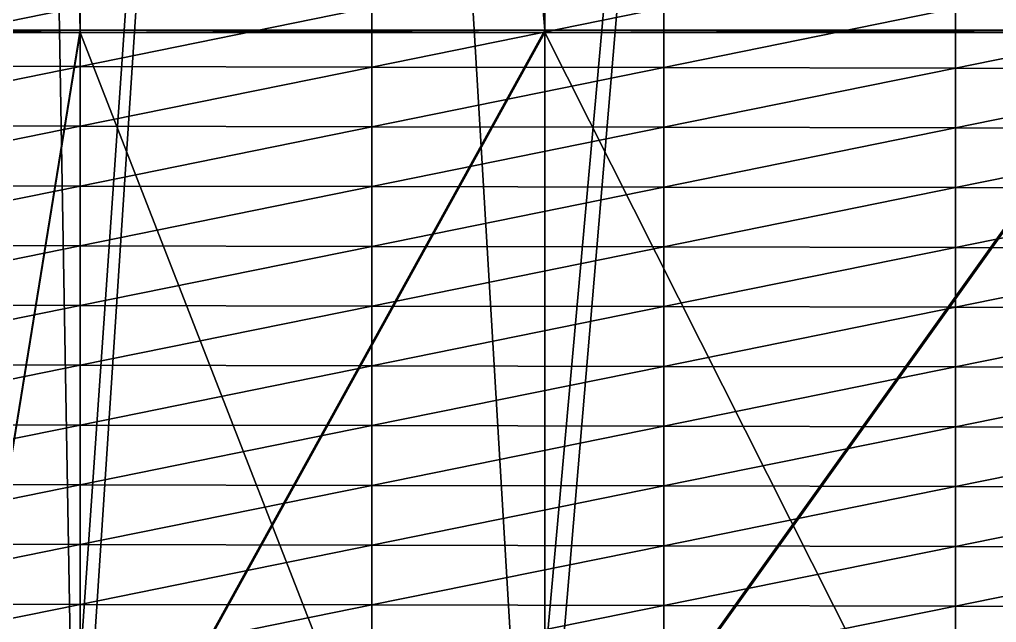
# Model space of a CAD drawing. Header units: metres. Extents: x -3 to 177, y -14 to 14.
# Drawn here: x 71.802 to 75.401, y -12.178 to -9.956 of the extents above; entities that cross this region are included whole.
import ezdxf

# ---------------------------------------------------------------- set-up
doc = ezdxf.new("R2010")
doc.units = ezdxf.units.M
for name, color, linetype, true_color in [('DB_4', 7, 'Continuous', 0x99866a), ('HOLD_4', 7, 'Continuous', 0x80bb9a), ('HULL', 7, 'Continuous', 0x528ba5), ('PARTITION_4_S', 7, 'Continuous', 0xc9ac7a), ('WBT_4_S', 7, 'Continuous', 0x417c9f)]:
    doc.layers.add(name, color=color, linetype=linetype, true_color=true_color)

msp = doc.modelspace()

# ---------------------------------------------------------------- linework, layer by layer
at = {"layer": 'DB_4'}
for points in [[(71.5222, 14.3597, 1.75), (72.025, -14.3599, 1.75), (72.025, 14.3599, 1.75)], [(71.5222, 14.3597, 1.75), (71.5222, -14.3597, 1.75), (72.025, -14.3599, 1.75)], [(72.025, 14.3599, 1.75), (73.7369, -14.3607, 1.75), (73.7369, 14.3607, 1.75)], [(72.025, 14.3599, 1.75), (72.025, -14.3599, 1.75), (73.7369, -14.3607, 1.75)], [(73.7369, 14.3607, 1.75), (75.9517, -14.3616, 1.75), (75.9517, 14.3616, 1.75)], [(73.7369, 14.3607, 1.75), (73.7369, -14.3607, 1.75), (75.9517, -14.3616, 1.75)], [(71.5222, -12.3305), (71.5222, 12.3305), (72.025, 12.3316)], [(71.5222, -12.3305), (72.025, 12.3316), (72.025, -12.3316)], [(72.025, -12.3316), (72.025, 12.3316), (73.7369, 12.3351)], [(72.025, -12.3316), (73.7369, 12.3351), (73.7369, -12.3351)], [(73.7369, -12.3351), (73.7369, 12.3351), (75.9517, 12.3398)], [(73.7369, -12.3351), (75.9517, 12.3398), (75.9517, -12.3398)]]:
    msp.add_3dface(points, dxfattribs=at)
at = {"layer": 'HOLD_4'}
for points in [[(71.5222, -13.0557, 1.75), (71.5222, 13.0557, 1.75), (72.025, 13.0559, 1.75)], [(71.5222, -13.0557, 1.75), (72.025, 13.0559, 1.75), (72.025, -13.0559, 1.75)], [(72.025, -13.0559, 1.75), (72.025, 13.0559, 1.75), (73.7369, 13.0567, 1.75)], [(72.025, -13.0559, 1.75), (73.7369, 13.0567, 1.75), (73.7369, -13.0567, 1.75)], [(73.7369, -13.0567, 1.75), (73.7369, 13.0567, 1.75), (75.9517, 13.0576, 1.75)], [(73.7369, -13.0567, 1.75), (75.9517, 13.0576, 1.75), (75.9517, -13.0576, 1.75)], [(71.5222, 9.996, 14.6), (71.5222, -9.996, 14.6), (72.025, -9.996, 14.6)], [(71.5222, 9.996, 14.6), (72.025, -9.996, 14.6), (72.025, 9.996, 14.6)], [(72.025, 9.996, 14.6), (72.025, -9.996, 14.6), (73.7369, -9.996, 14.6)], [(72.025, 9.996, 14.6), (73.7369, -9.996, 14.6), (73.7369, 9.996, 14.6)], [(73.7369, 9.996, 14.6), (73.7369, -9.996, 14.6), (75.9517, -9.996, 14.6)], [(73.7369, 9.996, 14.6), (75.9517, -9.996, 14.6), (75.9517, 9.996, 14.6)], [(71.5222, -9.996, 14.6), (71.5222, -9.996, 12.6718), (72.025, -9.996, 14.6)], [(71.5222, -9.996, 12.6718), (72.025, -9.996, 12.6718), (72.025, -9.996, 14.6)], [(71.5222, -9.996, 12.6718), (71.5222, -13.096, 10.5979), (72.025, -9.996, 12.6718)], [(71.5222, -13.096, 10.5979), (72.025, -13.096, 10.5979), (72.025, -9.996, 12.6718)], [(72.025, -9.996, 14.6), (72.025, -9.996, 12.6718), (73.7369, -9.996, 14.6)], [(72.025, -9.996, 12.6718), (73.7369, -9.996, 12.6718), (73.7369, -9.996, 14.6)], [(72.025, -9.996, 12.6718), (72.025, -13.096, 10.5979), (73.7369, -9.996, 12.6718)], [(72.025, -13.096, 10.5979), (73.7369, -13.096, 10.5979), (73.7369, -9.996, 12.6718)], [(73.7369, -9.996, 14.6), (73.7369, -9.996, 12.6718), (75.9517, -9.996, 14.6)], [(73.7369, -9.996, 12.6718), (75.9517, -9.996, 12.6718), (75.9517, -9.996, 14.6)], [(73.7369, -9.996, 12.6718), (73.7369, -13.096, 10.5979), (75.9517, -9.996, 12.6718)], [(73.7369, -13.096, 10.5979), (75.9517, -13.096, 10.5979), (75.9517, -9.996, 12.6718)]]:
    msp.add_3dface(points, dxfattribs=at)
at = {"layer": 'HULL'}
for points in [[(70.95, -10.1277), (70.95, -9.9075), (72.025, -9.9093)], [(70.95, -10.1277), (72.025, -9.9093), (72.025, -10.1295)], [(72.025, -10.1295), (72.025, -9.9093), (73.1, -9.9111)], [(72.025, -10.1295), (73.1, -9.9111), (73.1, -10.1313)], [(73.1, -10.1313), (73.1, -9.9111), (74.175, -9.9129)], [(73.1, -10.1313), (74.175, -9.9129), (74.175, -10.1332)], [(74.175, -10.1332), (74.175, -9.9129), (75.25, -9.9147)], [(74.175, -10.1332), (75.25, -9.9147), (75.25, -10.135)], [(75.25, -10.135), (75.25, -9.9147), (76.325, -9.9165)], [(75.25, -10.135), (76.325, -9.9165), (76.325, -10.1369)], [(70.95, -10.3478), (70.95, -10.1277), (72.025, -10.1295)], [(70.95, -10.3478), (72.025, -10.1295), (72.025, -10.3497)], [(72.025, -10.3497), (72.025, -10.1295), (73.1, -10.1313)], [(72.025, -10.3497), (73.1, -10.1313), (73.1, -10.3516)], [(73.1, -10.3516), (73.1, -10.1313), (74.175, -10.1332)], [(73.1, -10.3516), (74.175, -10.1332), (74.175, -10.3535)], [(74.175, -10.3535), (74.175, -10.1332), (75.25, -10.135)], [(74.175, -10.3535), (75.25, -10.135), (75.25, -10.3554)], [(75.25, -10.3554), (75.25, -10.135), (76.325, -10.1369)], [(75.25, -10.3554), (76.325, -10.1369), (76.325, -10.3572)], [(70.95, -10.568), (70.95, -10.3478), (72.025, -10.3497)], [(70.95, -10.568), (72.025, -10.3497), (72.025, -10.5699)], [(72.025, -10.5699), (72.025, -10.3497), (73.1, -10.3516)], [(72.025, -10.5699), (73.1, -10.3516), (73.1, -10.5718)], [(73.1, -10.5718), (73.1, -10.3516), (74.175, -10.3535)], [(73.1, -10.5718), (74.175, -10.3535), (74.175, -10.5738)], [(74.175, -10.5738), (74.175, -10.3535), (75.25, -10.3554)], [(74.175, -10.5738), (75.25, -10.3554), (75.25, -10.5757)], [(75.25, -10.5757), (75.25, -10.3554), (76.325, -10.3572)], [(75.25, -10.5757), (76.325, -10.3572), (76.325, -10.5776)], [(70.95, -10.7882), (70.95, -10.568), (72.025, -10.5699)], [(70.95, -10.7882), (72.025, -10.5699), (72.025, -10.7901)], [(72.025, -10.7901), (72.025, -10.5699), (73.1, -10.5718)], [(72.025, -10.7901), (73.1, -10.5718), (73.1, -10.7921)], [(73.1, -10.7921), (73.1, -10.5718), (74.175, -10.5738)], [(73.1, -10.7921), (74.175, -10.5738), (74.175, -10.794)], [(74.175, -10.794), (74.175, -10.5738), (75.25, -10.5757)], [(74.175, -10.794), (75.25, -10.5757), (75.25, -10.796)], [(75.25, -10.796), (75.25, -10.5757), (76.325, -10.5776)], [(75.25, -10.796), (76.325, -10.5776), (76.325, -10.798)], [(70.95, -11.0083), (70.95, -10.7882), (72.025, -10.7901)], [(70.95, -11.0083), (72.025, -10.7901), (72.025, -11.0103)], [(72.025, -11.0103), (72.025, -10.7901), (73.1, -10.7921)], [(72.025, -11.0103), (73.1, -10.7921), (73.1, -11.0123)], [(73.1, -11.0123), (73.1, -10.7921), (74.175, -10.794)], [(73.1, -11.0123), (74.175, -10.794), (74.175, -11.0143)], [(74.175, -11.0143), (74.175, -10.794), (75.25, -10.796)], [(74.175, -11.0143), (75.25, -10.796), (75.25, -11.0163)], [(75.25, -11.0163), (75.25, -10.796), (76.325, -10.798)], [(75.25, -11.0163), (76.325, -10.798), (76.325, -11.0183)], [(70.95, -11.2285), (70.95, -11.0083), (72.025, -11.0103)], [(70.95, -11.2285), (72.025, -11.0103), (72.025, -11.2305)], [(72.025, -11.2305), (72.025, -11.0103), (73.1, -11.0123)], [(72.025, -11.2305), (73.1, -11.0123), (73.1, -11.2326)], [(73.1, -11.2326), (73.1, -11.0123), (74.175, -11.0143)], [(73.1, -11.2326), (74.175, -11.0143), (74.175, -11.2346)], [(74.175, -11.2346), (74.175, -11.0143), (75.25, -11.0163)], [(74.175, -11.2346), (75.25, -11.0163), (75.25, -11.2367)], [(75.25, -11.2367), (75.25, -11.0163), (76.325, -11.0183)], [(75.25, -11.2367), (76.325, -11.0183), (76.325, -11.2387)], [(70.95, -11.4487), (70.95, -11.2285), (72.025, -11.2305)], [(70.95, -11.4487), (72.025, -11.2305), (72.025, -11.4507)], [(72.025, -11.4507), (72.025, -11.2305), (73.1, -11.2326)], [(72.025, -11.4507), (73.1, -11.2326), (73.1, -11.4528)], [(73.1, -11.4528), (73.1, -11.2326), (74.175, -11.2346)], [(73.1, -11.4528), (74.175, -11.2346), (74.175, -11.4549)], [(74.175, -11.4549), (74.175, -11.2346), (75.25, -11.2367)], [(74.175, -11.4549), (75.25, -11.2367), (75.25, -11.457)], [(75.25, -11.457), (75.25, -11.2367), (76.325, -11.2387)], [(75.25, -11.457), (76.325, -11.2387), (76.325, -11.4591)], [(70.95, -11.6688), (70.95, -11.4487), (72.025, -11.4507)], [(70.95, -11.6688), (72.025, -11.4507), (72.025, -11.6709)], [(72.025, -11.6709), (72.025, -11.4507), (73.1, -11.4528)], [(72.025, -11.6709), (73.1, -11.4528), (73.1, -11.6731)], [(73.1, -11.6731), (73.1, -11.4528), (74.175, -11.4549)], [(73.1, -11.6731), (74.175, -11.4549), (74.175, -11.6752)], [(74.175, -11.6752), (74.175, -11.4549), (75.25, -11.457)], [(74.175, -11.6752), (75.25, -11.457), (75.25, -11.6773)], [(75.25, -11.6773), (75.25, -11.457), (76.325, -11.4591)], [(75.25, -11.6773), (76.325, -11.4591), (76.325, -11.6794)], [(70.95, -11.889), (70.95, -11.6688), (72.025, -11.6709)], [(70.95, -11.889), (72.025, -11.6709), (72.025, -11.8911)], [(72.025, -11.8911), (72.025, -11.6709), (73.1, -11.6731)], [(72.025, -11.8911), (73.1, -11.6731), (73.1, -11.8933)], [(73.1, -11.8933), (73.1, -11.6731), (74.175, -11.6752)], [(73.1, -11.8933), (74.175, -11.6752), (74.175, -11.8955)], [(74.175, -11.8955), (74.175, -11.6752), (75.25, -11.6773)], [(74.175, -11.8955), (75.25, -11.6773), (75.25, -11.8976)], [(75.25, -11.8976), (75.25, -11.6773), (76.325, -11.6794)], [(75.25, -11.8976), (76.325, -11.6794), (76.325, -11.8998)], [(70.95, -12.1092), (70.95, -11.889), (72.025, -11.8911)], [(70.95, -12.1092), (72.025, -11.8911), (72.025, -12.1114)], [(72.025, -12.1114), (72.025, -11.8911), (73.1, -11.8933)], [(72.025, -12.1114), (73.1, -11.8933), (73.1, -12.1136)], [(73.1, -12.1136), (73.1, -11.8933), (74.175, -11.8955)], [(73.1, -12.1136), (74.175, -11.8955), (74.175, -12.1158)], [(74.175, -12.1158), (74.175, -11.8955), (75.25, -11.8976)], [(74.175, -12.1158), (75.25, -11.8976), (75.25, -12.118)], [(75.25, -12.118), (75.25, -11.8976), (76.325, -11.8998)], [(75.25, -12.118), (76.325, -11.8998), (76.325, -12.1202)], [(70.95, -12.3293), (70.95, -12.1092), (72.025, -12.1114)], [(70.95, -12.3293), (72.025, -12.1114), (72.025, -12.3316)], [(72.025, -12.3316), (72.025, -12.1114), (73.1, -12.1136)], [(72.025, -12.3316), (73.1, -12.1136), (73.1, -12.3338)], [(73.1, -12.3338), (73.1, -12.1136), (74.175, -12.1158)], [(73.1, -12.3338), (74.175, -12.1158), (74.175, -12.336)], [(74.175, -12.336), (74.175, -12.1158), (75.25, -12.118)], [(74.175, -12.336), (75.25, -12.118), (75.25, -12.3383)], [(75.25, -12.3383), (75.25, -12.118), (76.325, -12.1202)], [(75.25, -12.3383), (76.325, -12.1202), (76.325, -12.3405)]]:
    msp.add_3dface(points, dxfattribs=at)
at = {"layer": 'PARTITION_4_S'}
for points in [[(71.5222, -13.096, 10.5979), (71.5222, -9.996, 12.6718), (72.025, -9.996, 12.6718)], [(71.5222, -13.096, 10.5979), (72.025, -9.996, 12.6718), (72.025, -13.096, 10.5979)], [(71.5222, -9.996, 12.6718), (71.5222, -9.996, 14.6), (72.025, -9.996, 14.6)], [(71.5222, -9.996, 12.6718), (72.025, -9.996, 14.6), (72.025, -9.996, 12.6718)], [(72.025, -9.996, 14.6), (71.5222, -9.996, 14.6), (71.5222, -10.004, 14.6)], [(72.025, -9.996, 14.6), (71.5222, -10.004, 14.6), (72.025, -10.004, 14.6)], [(72.025, -10.004, 12.676), (71.5222, -10.004, 12.676), (71.5222, -13.104, 10.6021)], [(72.025, -13.104, 10.6021), (72.025, -10.004, 12.676), (71.5222, -13.104, 10.6021)], [(72.025, -10.004, 14.6), (71.5222, -10.004, 14.6), (71.5222, -10.004, 12.676)], [(72.025, -10.004, 12.676), (72.025, -10.004, 14.6), (71.5222, -10.004, 12.676)], [(72.025, -13.096, 10.5979), (72.025, -9.996, 12.6718), (73.7369, -9.996, 12.6718)], [(72.025, -13.096, 10.5979), (73.7369, -9.996, 12.6718), (73.7369, -13.096, 10.5979)], [(72.025, -9.996, 12.6718), (72.025, -9.996, 14.6), (73.7369, -9.996, 14.6)], [(72.025, -9.996, 12.6718), (73.7369, -9.996, 14.6), (73.7369, -9.996, 12.6718)], [(73.7369, -9.996, 14.6), (72.025, -9.996, 14.6), (72.025, -10.004, 14.6)], [(73.7369, -9.996, 14.6), (72.025, -10.004, 14.6), (73.7369, -10.004, 14.6)], [(73.7369, -10.004, 12.676), (72.025, -10.004, 12.676), (72.025, -13.104, 10.6021)], [(73.7369, -13.104, 10.6021), (73.7369, -10.004, 12.676), (72.025, -13.104, 10.6021)], [(73.7369, -10.004, 14.6), (72.025, -10.004, 14.6), (72.025, -10.004, 12.676)], [(73.7369, -10.004, 12.676), (73.7369, -10.004, 14.6), (72.025, -10.004, 12.676)], [(73.7369, -13.096, 10.5979), (73.7369, -9.996, 12.6718), (75.9517, -9.996, 12.6718)], [(73.7369, -13.096, 10.5979), (75.9517, -9.996, 12.6718), (75.9517, -13.096, 10.5979)], [(73.7369, -9.996, 12.6718), (73.7369, -9.996, 14.6), (75.9517, -9.996, 14.6)], [(73.7369, -9.996, 12.6718), (75.9517, -9.996, 14.6), (75.9517, -9.996, 12.6718)], [(75.9517, -9.996, 14.6), (73.7369, -9.996, 14.6), (73.7369, -10.004, 14.6)], [(75.9517, -9.996, 14.6), (73.7369, -10.004, 14.6), (75.9517, -10.004, 14.6)], [(75.9517, -10.004, 12.676), (73.7369, -10.004, 12.676), (73.7369, -13.104, 10.6021)], [(75.9517, -13.104, 10.6021), (75.9517, -10.004, 12.676), (73.7369, -13.104, 10.6021)], [(75.9517, -10.004, 14.6), (73.7369, -10.004, 14.6), (73.7369, -10.004, 12.676)], [(75.9517, -10.004, 12.676), (75.9517, -10.004, 14.6), (73.7369, -10.004, 12.676)]]:
    msp.add_3dface(points, dxfattribs=at)
at = {"layer": 'WBT_4_S'}
for points in [[(71.5222, -13.104, 10.6021), (71.5222, -10.004, 12.676), (72.025, -10.004, 12.676)], [(71.5222, -13.104, 10.6021), (72.025, -10.004, 12.676), (72.025, -13.104, 10.6021)], [(71.5222, -10.004, 12.676), (71.5222, -10.004, 14.6), (72.025, -10.004, 14.6)], [(71.5222, -10.004, 12.676), (72.025, -10.004, 14.6), (72.025, -10.004, 12.676)], [(71.5222, -10.004, 14.6), (71.5222, -14.4, 14.6), (72.025, -14.4, 14.6)], [(71.5222, -10.004, 14.6), (72.025, -14.4, 14.6), (72.025, -10.004, 14.6)], [(72.025, -13.104, 10.6021), (72.025, -10.004, 12.676), (73.7369, -10.004, 12.676)], [(72.025, -13.104, 10.6021), (73.7369, -10.004, 12.676), (73.7369, -13.104, 10.6021)], [(72.025, -10.004, 12.676), (72.025, -10.004, 14.6), (73.7369, -10.004, 14.6)], [(72.025, -10.004, 12.676), (73.7369, -10.004, 14.6), (73.7369, -10.004, 12.676)], [(72.025, -10.004, 14.6), (72.025, -14.4, 14.6), (73.7369, -14.4, 14.6)], [(72.025, -10.004, 14.6), (73.7369, -14.4, 14.6), (73.7369, -10.004, 14.6)], [(73.7369, -13.104, 10.6021), (73.7369, -10.004, 12.676), (75.9517, -10.004, 12.676)], [(73.7369, -13.104, 10.6021), (75.9517, -10.004, 12.676), (75.9517, -13.104, 10.6021)], [(73.7369, -10.004, 12.676), (73.7369, -10.004, 14.6), (75.9517, -10.004, 14.6)], [(73.7369, -10.004, 12.676), (75.9517, -10.004, 14.6), (75.9517, -10.004, 12.676)], [(73.7369, -10.004, 14.6), (73.7369, -14.4, 14.6), (75.9517, -14.4, 14.6)], [(73.7369, -10.004, 14.6), (75.9517, -14.4, 14.6), (75.9517, -10.004, 14.6)]]:
    msp.add_3dface(points, dxfattribs=at)

doc.saveas('drawing.dxf')
